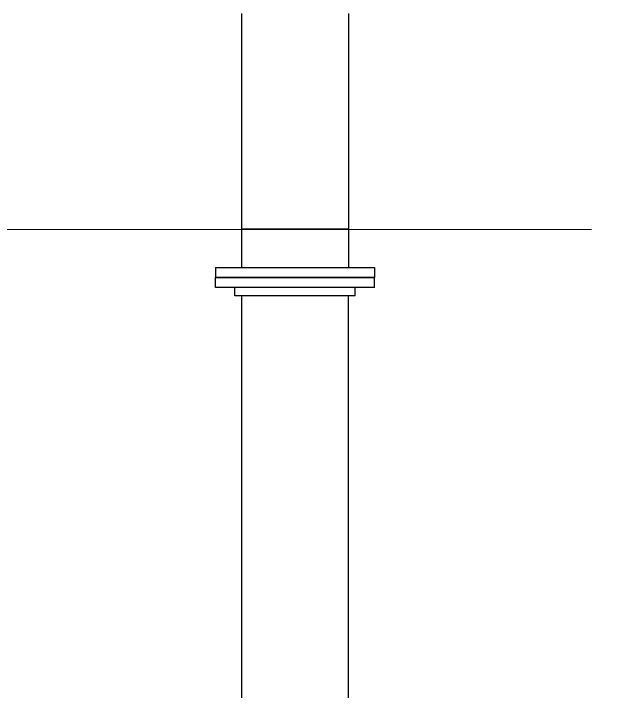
# Model space of a CAD drawing. Header units: metres. Extents: x 0 to 63075, y 0 to 44550.
# Drawn here: x 12068 to 13902, y 25750 to 27808 of the extents above; entities that cross this region are included whole.
import ezdxf

# ---------------------------------------------------------------- set-up
doc = ezdxf.new("R2010")
doc.units = ezdxf.units.M
doc.header["$LTSCALE"] = 75
doc.linetypes.add('CENTER2', pattern=[28.575, 19.05, -3.175, 3.175, -3.175])
doc.linetypes.add('CENTERX2', pattern=[101.6, 63.5, -12.7, 12.7, -12.7])
for name, color, linetype in [('SC1', 7, 'CENTER2'), ('SDM', 7, 'Continuous'), ('SL1', 8, 'Continuous')]:
    doc.layers.add(name, color=color, linetype=linetype)

# ---------------------------------------------------------------- blocks, each defined once
blk = doc.blocks.new('A$Ca548c4ee')
at = {"layer": 'SL1'}
for p, q in [((4501.6, 4368.2), (4501.6, 5139.2)), ((4825.5, 5139.2), (4825.5, 4368.2)), ((4825.5, 4484.5), (4501.6, 4484.5)), ((4422.3, 4368.2), (4904.9, 4368.2)), ((4422.3, 4368.2), (4422.3, 4337.9)), ((4904.9, 4368.2), (4904.9, 4337.9)), ((4422.3, 4337.9), (4904.9, 4337.9)), ((4663.6, 4337.9), (4422.3, 4337.9)), ((4422.3, 4307.7), (4422.3, 4337.9)), ((4904.9, 4337.9), (4663.6, 4337.9)), ((4904.9, 4307.7), (4904.9, 4337.9)), ((4663.6, 4307.7), (4422.3, 4307.7)), ((4481, 4282.4), (4481, 4307.7)), ((4904.9, 4307.7), (4663.6, 4307.7)), ((4846.1, 4282.4), (4846.1, 4307.7)), ((4663.6, 4282.4), (4481, 4282.4)), ((4501.6, 3007.5), (4501.6, 4282.4)), ((4846.1, 4282.4), (4663.6, 4282.4)), ((4825.5, 3007.5), (4825.5, 4282.4))]:
    blk.add_line(p, q, dxfattribs=at)

msp = doc.modelspace()

# ---------------------------------------------------------------- linework, layer by layer
at = {"layer": 'SC1', "color": 7, "linetype": 'CENTERX2', "lineweight": 9}
msp.add_line((21442.6, 27152.6), (5680.4, 27152.6), dxfattribs=at)

# ---------------------------------------------------------------- block references
at = {"layer": 'SDM'}
msp.add_blockref('A$Ca548c4ee', (8259.5, 22668.4), dxfattribs=at)

doc.saveas('drawing.dxf')
